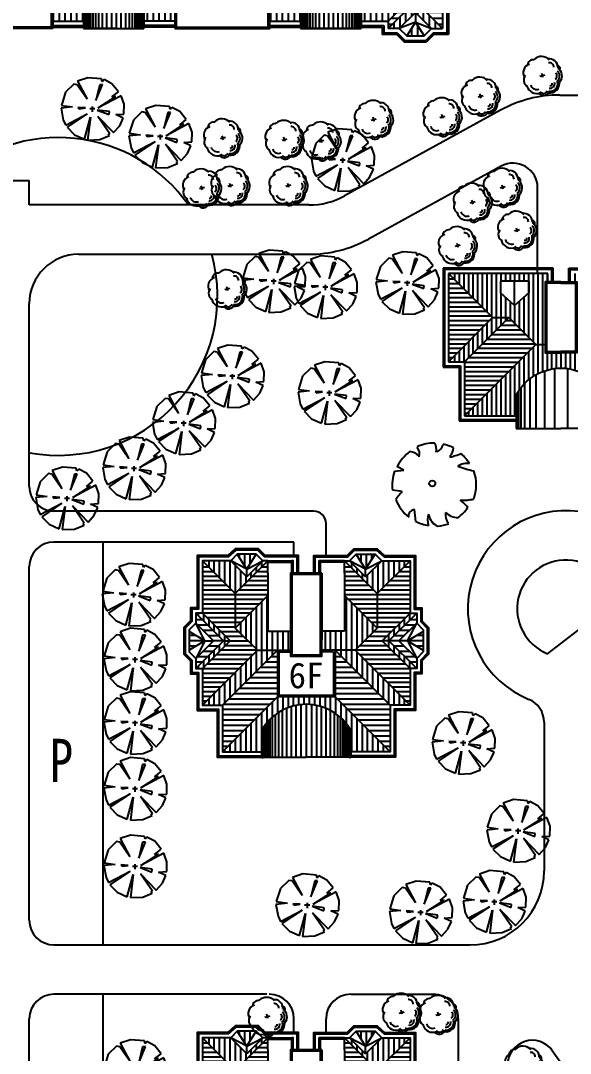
# Model space of a CAD drawing. Extents: x 225694 to 1397201, y -46174 to 794826.
# Drawn here: x 715181 to 759738, y 550020 to 633812 of the extents above; entities that cross this region are included whole.
import ezdxf
from ezdxf.enums import TextEntityAlignment as Align

# ---------------------------------------------------------------- set-up
doc = ezdxf.new("R2010")
doc.units = 0
doc.header["$LTSCALE"] = 0.5
doc.header["$MEASUREMENT"] = 0
for name, color, linetype in [('0-PD', 223, 'Continuous'), ('08-树', 73, 'Continuous'), ('KJ', 8, 'Continuous'), ('PUB_TEXT', 7, 'Continuous'), ('ZJ', 7, 'Continuous'), ('屋顶', 135, 'Continuous'), ('树', 124, 'Continuous'), ('路', 40, 'Continuous')]:
    doc.layers.add(name, color=color, linetype=linetype)
doc.styles.add('HZ', font='', dxfattribs={"width": 0.8})
doc.styles.add('等线体', font='')
doc.styles.get('HZ').set_extended_font_data('宋体')
doc.styles.get('等线体').set_extended_font_data('黑体')
pattern_1 = [(90, (-2435411.77, -3682238.7), (-476.25, 3e-14), [])]
pattern_2 = [(180, (2993589.46, -2752053), (0, 428.625), [])]
pattern_3 = [(90, (2993589.46, -2752053), (428.625, 3e-14), [])]

# ---------------------------------------------------------------- blocks, each defined once
blk = doc.blocks.new('含笑')
at = {"layer": '树'}
for p, q in [((-632, 458), (-789, 543)), ((-789, 543), (-789, 543)), ((-846, 434), (-632, 458))]:
    blk.add_line(p, q, dxfattribs=at)
blk.add_circle((27, 148), 69.3, dxfattribs=at)
for centre, radius, start, end in [((74, 115), 966, 89.3321, 114.3856), ((-501, 833), 236, 343.6555, 39.76), ((-228, 923), 350, 352.0775, 26.6128), ((-64, 1178), 366, 304.1868, 338.5411), ((74, 115), 963, 62.8767, 77.7021), ((234, 973), 279, 315.8454, 359.7651), ((74, 115), 956, 126.0751, 153.6245), ((-556, 485), 407, 48.5203, 80.5151), ((-354, 3609), 2962, 285.4397, 290.7099), ((74, 115), 950, 31.4098, 49.4752), ((837, 188), 424, 83.5323, 121.6544), ((1829, 3902), 3566, 250.0865, 256.3451), ((74, 115), 974, 160.8426, 187.275), ((74, 115), 968, 340.3307, 19.43), ((-1018, -1601), 1597, 77.3728, 85.4649), ((81, -798), 1065, 134.7782, 147.3315), ((74, 115), 951, 200.8103, 231.4392), ((738, 952), 1190, 266.7455, 282.0146), ((89, -1036), 989, 39.6536, 53.993), ((-366, -610), 158, 97.741, 188.8107), ((-2361, -834), 2010, 2.9465, 10.9238), ((74, 115), 933, 305.394, 326.2464), ((316, -694), 400, 160.6009, 199.3991), ((271, -539), 323, 186.1912, 248.4952), ((626, -573), 297, 170.6314, 220.6278), ((680, -105), 545, 230.4582, 263.1093), ((74, 115), 947, 243.1498, 261.8356), ((74, 115), 957, 274.7236, 290.3277)]:
    blk.add_arc(centre, radius, start, end, dxfattribs=at)
blk = doc.blocks.new('棕榈')
at = {"layer": '树', "color": 64, "linetype": 'Continuous'}
for p, q in [((-688, 831), (-995, 530)), ((-566, 808), (-688, 831)), ((-196, 270), (-566, 808)), ((-172, 1067), (-553, 940)), ((-553, 940), (-196, 270)), ((336, 1025), (-172, 1067)), ((127, 220), (373, 813)), ((270, 808), (127, 220)), ((373, 813), (270, 808)), ((360, 916), (336, 1025)), ((426, 996), (360, 916)), ((717, 842), (426, 996)), ((953, 551), (717, 842)), ((-995, 530), (-1146, 45)), ((1056, 402), (209, -50)), ((715, 357), (953, 551)), ((1170, 85), (1056, 402)), ((-1146, 45), (-738, -11)), ((0, -192), (0, 0)), ((209, -50), (863, 371)), ((863, 371), (715, 357)), ((1159, -278), (1170, 85)), ((-738, -11), (-1159, -58)), ((-1159, -58), (-1080, -495)), ((-990, -683), (-193, -267)), ((-193, -267), (-937, -763)), ((-537, -32), (-487, -82)), ((-265, -48), (-537, -32)), ((-487, -82), (-265, -48)), ((88, -84), (-103, -84)), ((177, -127), (611, -294)), ((625, -185), (177, -127)), ((633, -1004), (193, -363)), ((193, -363), (770, -961)), ((611, -294), (625, -185)), ((863, -297), (1159, -278)), ((1130, -424), (863, -297)), ((-1080, -495), (-990, -683)), ((-937, -763), (-662, -1041)), ((-294, -1205), (-73, -388)), ((-73, -388), (-180, -1239)), ((770, -961), (1003, -707)), ((1003, -707), (1130, -424)), ((-662, -1041), (-294, -1205)), ((275, -1218), (627, -1072)), ((627, -1072), (590, -1004)), ((590, -1004), (633, -1004)), ((-180, -1239), (275, -1218))]:
    blk.add_line(p, q, dxfattribs=at)
blk = doc.blocks.new('桂花')
at = {"layer": '08-树', "linetype": 'ByBlock'}
for p, q in [((0, 0), (-316, 0)), ((-149, -187), (-149, 195))]:
    blk.add_line(p, q, dxfattribs=at)
for centre, radius, start, end in [((-743, 93), 815, 118.84094, 207.99249), ((-612, 656), 626, 75.25333, 173.88926), ((-612, 656), 332, 75.25333, 173.88926), ((-367, 1210), 204, 31.9374, 177.28646), ((-367, 1210), 110, 31.9374, 177.28646), ((79, 732), 688, 22.6842, 120.58139), ((79, 732), 509, 22.6842, 120.58139), ((79, 732), 314, 22.6842, 120.58139), ((574, 395), 565, 335.05145, 87.04818), ((574, 395), 687, 335.05145, 87.04818), ((574, 395), 158, 335.05145, 87.04818), ((574, 395), 344, 335.05145, 87.04818), ((868, -183), 294, 286.7742, 55.27854), ((868, -183), 443, 286.7742, 55.27854), ((-1031, -465), 437, 155.37629, 247.63718), ((-552, -692), 652, 181.43938, 289.22617), ((287, -545), 475, 271.89809, 6.29095), ((287, -545), 769, 271.89809, 6.29095), ((-59, -897), 543, 216.09834, 316.34387)]:
    blk.add_arc(centre, radius, start, end, dxfattribs=at)
blk = doc.blocks.new('GUIHUA')
at = {"layer": '树', "linetype": 'ByBlock', "xscale": 1.0944, "yscale": 1.0944, "zscale": 1.0944}
blk.add_blockref('桂花', (169, -8), dxfattribs=at)
blk = doc.blocks.new('WD-1')
at = {"layer": 'KJ', "linetype": 'Continuous'}
h = blk.add_hatch(dxfattribs=at)
h.set_pattern_fill('LINE,_O', color=256, scale=150, angle=90)
h.set_pattern_definition(pattern_1)
h.paths.add_polyline_path([(8110, 10580), (8480, 10580), (8480, 10880), (6380, 10880), (3430, 7930), (5380, 5980), (8110, 5980)])
h.paths.add_polyline_path([(48880, 5980), (46150, 5980), (46150, 5410), (43310, 5410), (43310, 5980), (28550, 5980), (28550, 5410), (27130, 5410), (25710, 5410), (25710, 5980), (10950, 5980), (10950, 5410), (8110, 5410), (8110, 5980), (5380, 5980), (2680, 3280), (4880, 1080), (7083, 1080), (7083, 3103, -0.244186), (9533, 4410, -0.244186), (11983, 3103), (11983, 1080), (14480, 1080), (14480, 4510), (22180, 4510), (22180, 1080), (24680, 1080), (24680, 3103, -0.244186), (27130, 4410, -0.244186), (29580, 3103), (29580, 1080), (32080, 1080), (32080, 4510), (39780, 4510), (39780, 1080), (42277, 1080), (42277, 3103, -0.244186), (44727, 4410, -0.244186), (47177, 3103), (47177, 1080), (49380, 1080), (51580, 3280)])
h.paths.add_polyline_path([(6380, 11780), (5934, 11780), (4630, 10476), (3326, 11780), (480, 11780), (3430, 8830)])
h.paths.add_polyline_path([(2680, 6280), (1780, 6280), (-420, 4080), (480, 4080)])
h.paths.add_polyline_path([(480, 8480), (-420, 8480), (1780, 6280), (2680, 6280)])
h.paths.add_polyline_path([(2680, 2680), (480, 480), (1376, 480), (2680, 1784), (3984, 480), (4880, 480)])
h.paths.add_polyline_path([(11026, 11480), (10580, 11480), (12330, 9730), (14080, 11480), (13634, 11480), (12330, 10176)])
h.paths.add_polyline_path([(31680, 11480), (31234, 11480), (29930, 10176), (28626, 11480), (28180, 11480), (29930, 9730)])
h.paths.add_polyline_path([(26080, 11480), (25634, 11480), (24330, 10176), (23026, 11480), (22580, 11480), (24330, 9730)])
h.paths.add_polyline_path([(25710, 10510), (24330, 9130), (22580, 10880), (22580, 10580), (22580, 8480), (20570, 8480, -0.096034), (19360, 6850), (19360, 6852, -0.177261), (18310, 6494, -0.189784), (17263, 6866, -0.094946), (16070, 8480), (14080, 8480), (14080, 10880), (12330, 9130), (10950, 10510), (10950, 5980), (25710, 5980)])
h.paths.add_polyline_path([(33670, 8480), (31680, 8480), (31680, 10580), (31680, 10880), (29930, 9130), (28550, 10510), (28550, 5980), (43310, 5980), (43310, 10510), (41930, 9130), (40180, 10880), (40180, 8480), (38190, 8480, -0.094946), (36997, 6866, -0.180763), (35930, 6494, -0.180763), (34863, 6866, -0.094946)])
h.paths.add_polyline_path([(50830, 7930), (47880, 10880), (45780, 10880), (45780, 10580), (46150, 10580), (46150, 5980), (48880, 5980)])
h.paths.add_polyline_path([(53780, 11780), (50934, 11780), (49630, 10476), (48326, 11780), (47880, 11780), (50830, 8830)])
h.paths.add_polyline_path([(51580, 2680), (49380, 480), (50276, 480), (51580, 1784), (52884, 480), (53780, 480)])
h.paths.add_polyline_path([(52480, 6280), (51580, 6280), (53780, 4080), (54680, 4080)])
h.paths.add_polyline_path([(54680, 8480), (53780, 8480), (51580, 6280), (52480, 6280)])
h = blk.add_hatch(dxfattribs=at)
h.set_pattern_fill('LINE,_O', color=256, scale=150)
h.set_pattern_definition([(0, (-2435411.77, -3682238.7), (0, 476.25), [])])
h.paths.add_polyline_path([(3430, 8830), (480, 11780), (480, 8480), (2680, 6280), (480, 4080), (480, 480), (2680, 2680), (2680, 3280), (5380, 5980), (3430, 7930)])
h.paths.add_polyline_path([(1184, 6280), (-420, 4676), (-420, 4080), (1780, 6280), (-420, 8480), (-420, 7884)])
h.paths.add_polyline_path([(6380, 10880), (6380, 11780), (3430, 8830), (3430, 7930)])
h.paths.add_polyline_path([(2680, 3280), (2680, 2680), (4880, 480), (4880, 1080)], flags=16)
h.paths.add_polyline_path([(14080, 10880), (14080, 11480), (12330, 9730), (12330, 9130)])
h.paths.add_polyline_path([(10580, 11480), (10580, 10880), (10880, 10580), (10950, 10580), (10950, 10510), (12330, 9130), (12330, 9730)])
h.paths.add_polyline_path([(24330, 9730), (22580, 11480), (22580, 10880), (24330, 9130)])
h.paths.add_polyline_path([(25710, 10510), (25710, 10580), (26080, 10580), (26080, 11480), (24330, 9730), (24330, 9130)])
h.paths.add_polyline_path([(29930, 9130), (29930, 9730), (28180, 11480), (28180, 10580), (28550, 10580), (28550, 10510)])
h.paths.add_polyline_path([(31680, 10880), (31680, 11480), (29930, 9730), (29930, 9130)])
h.paths.add_polyline_path([(40180, 11480), (40180, 10880), (41930, 9130), (41930, 9730)])
h.paths.add_polyline_path([(43310, 10510), (43310, 10580), (43380, 10580), (43680, 10880), (43680, 11480), (41930, 9730), (41930, 9130)])
h.paths.add_polyline_path([(50830, 7930), (50830, 8830), (47880, 11780), (47880, 10880)])
h.paths.add_polyline_path([(51580, 6280), (53780, 8480), (53780, 11780), (50830, 8830), (50830, 7930), (48880, 5980), (51580, 3280), (51580, 2680), (53780, 480), (53780, 4080)])
h.paths.add_polyline_path([(51580, 2680), (51580, 3280), (49380, 1080), (49380, 480)], flags=16)
h.paths.add_polyline_path([(53076, 6280), (54680, 7884), (54680, 8480), (52480, 6280), (54680, 4080), (54680, 4676)])
h = blk.add_hatch(dxfattribs=at)
h.set_pattern_fill('LINE,_O', color=256, scale=150, angle=90)
h.set_pattern_definition(pattern_1)
h.paths.add_polyline_path([(48926, 12380), (49630, 11359), (50334, 12380)])
h.paths.add_polyline_path([(41930, 11059), (42634, 12080), (41226, 12080)])
h.paths.add_polyline_path([(52284, -120), (51580, 1006), (50876, -120)])
for p, q in [((26190, 4249), (26190, 480)), ((26550, 4347), (26550, 480)), ((26940, 4402), (26940, 480)), ((27330, 4402), (27330, 480)), ((27710, 4347), (27710, 480)), ((28070, 4249), (28070, 480)), ((43787, 4249), (43787, 480)), ((44147, 4347), (44147, 480)), ((44537, 4402), (44537, 480)), ((44927, 4402), (44927, 480)), ((45307, 4347), (45307, 480)), ((45667, 4249), (45667, 480)), ((24880, 3363), (24880, 480)), ((24980, 3473), (24980, 480)), ((25100, 3593), (25100, 480)), ((25250, 3725), (25250, 480)), ((25430, 3874), (25430, 480)), ((25640, 3997), (25640, 480)), ((25890, 4128), (25890, 480)), ((28370, 4128), (28370, 480)), ((28620, 3997), (28620, 480)), ((28830, 3874), (28830, 480)), ((29010, 3725), (29010, 480)), ((29160, 3593), (29160, 480)), ((29280, 3473), (29280, 480)), ((29380, 3363), (29380, 480)), ((42477, 3363), (42477, 480)), ((42577, 3473), (42577, 480)), ((42697, 3593), (42697, 480)), ((42847, 3725), (42847, 480)), ((43027, 3874), (43027, 480)), ((43237, 3997), (43237, 480)), ((43487, 4128), (43487, 480)), ((45967, 4128), (45967, 480)), ((46217, 3997), (46217, 480)), ((46427, 3874), (46427, 480)), ((46607, 3725), (46607, 480)), ((46757, 3593), (46757, 480)), ((46877, 3473), (46877, 480)), ((46977, 3363), (46977, 480)), ((24760, 3214), (24760, 480)), ((29500, 3214), (29500, 480)), ((42357, 3214), (42357, 480)), ((47097, 3214), (47097, 480))]:
    blk.add_line(p, q, dxfattribs=at)
at = {"layer": '屋顶'}
for p, q in [((53780, 4080), (53780, 480)), ((54140, 3720), (54140, 120)), ((54260, 3600), (54260, 0)), ((24680, 3103), (24680, 480)), ((24680, 3103), (24680, 480)), ((24760, 3103), (24760, 480)), ((29580, 3103), (29580, 480)), ((29580, 3103), (29580, 480)), ((29580, 3103), (29580, 480)), ((42277, 3103), (42277, 480)), ((42277, 3103), (42277, 480)), ((42357, 3103), (42357, 480)), ((47177, 3103), (47177, 480)), ((47177, 3103), (47177, 480)), ((49380, 1080), (51580, 3280)), ((49380, 480), (51580, 2680)), ((53780, 480), (51580, 2680)), ((50276, 480), (51580, 1784)), ((51580, 1784), (51580, 1006)), ((52884, 480), (51580, 1784)), ((22180, 1080), (24680, 1080)), ((32080, 1080), (29580, 1080)), ((39777, 1080), (42277, 1080)), ((47177, 1080), (49380, 1080)), ((49380, 1080), (49380, 480)), ((51580, 1006), (50276, 480)), ((51580, 1006), (50876, -120)), ((51580, 1006), (52884, 480)), ((51580, 1006), (52284, -120)), ((22180, 720), (24680, 720)), ((22180, 600), (24680, 600)), ((24680, 480), (29580, 480)), ((24680, 480), (29580, 480)), ((27210, 480), (24760, 480)), ((27210, 480), (29580, 480)), ((32080, 720), (29580, 720)), ((32080, 600), (29580, 600)), ((39777, 720), (42277, 720)), ((39777, 600), (42277, 600)), ((42277, 480), (47177, 480)), ((42277, 480), (47177, 480)), ((47177, 480), (42357, 480)), ((47177, 720), (49020, 720)), ((47177, 600), (48900, 600)), ((48900, 600), (48900, 0)), ((50078, 0), (48900, 0)), ((49020, 720), (49020, 120)), ((50127, 120), (49020, 120)), ((50276, 480), (49380, 480)), ((50078, 0), (50678, -600)), ((50127, 120), (50727, -480)), ((50276, 480), (50876, -120)), ((52284, -120), (52884, 480)), ((53033, 120), (52433, -480)), ((53082, 0), (52482, -600)), ((52884, 480), (53780, 480)), ((54140, 120), (53033, 120)), ((54260, 0), (53082, 0)), ((50678, -600), (52482, -600)), ((50727, -480), (52433, -480)), ((50876, -120), (52284, -120))]:
    blk.add_line(p, q, dxfattribs=at)
for points in [[(22180, 480), (14480, 480), (14480, 4510), (22180, 4510)], [(22060, 600), (14600, 600), (14600, 4390), (22060, 4390)], [(32080, 480), (39780, 480), (39780, 4510), (32080, 4510)], [(32200, 600), (39660, 600), (39660, 4390), (32200, 4390)]]:
    blk.add_lwpolyline(points, close=True, dxfattribs=at)
blk = doc.blocks.new('15w')
at = {"layer": 'KJ', "linetype": 'Continuous'}
h = blk.add_hatch(dxfattribs=at)
h.set_pattern_fill('LINE,_O', color=256, scale=150, angle=90)
h.set_pattern_definition([(90, (2976348.3, -2755805.6), (428.625, 3e-14), [])])
h.paths.add_polyline_path([(732744, 551829), (733512, 550609), (734281, 551829)])
h.paths.add_polyline_path([(743911, 551829), (742374, 551829), (743142, 550609)])
h = blk.add_hatch(dxfattribs=at)
h.set_pattern_fill('LINE,_O', color=256, scale=150, angle=90)
h.set_pattern_definition([(90, (2993589.46, -2750241), (428.625, 3e-14), [])])
h.paths.add_polyline_path([(741432, 551289), (741834, 551289), (743142, 549981), (744451, 551289), (746742, 551289), (744087, 548634)])
h.paths.add_polyline_path([(729912, 551289), (732204, 551289), (733512, 549981), (734821, 551289), (735222, 551289), (732567, 548634)])
at = {"layer": 'KJ'}
h = blk.add_hatch(dxfattribs=at)
h.set_pattern_fill('LINE', color=256, scale=3000, style=0)
h.paths.add_polyline_path([(744087, 545832), (742287, 544032), (746742, 539577), (746742, 542547), (744492, 544797), (746742, 547047), (746742, 551289), (744087, 548634)])
h.paths.add_polyline_path([(732162, 544797), (729912, 542547), (729912, 539577), (734367, 544032), (732567, 545832), (732567, 548634), (729912, 551289), (729912, 547047)])
h.paths.add_polyline_path([(735222, 548487), (735222, 550299), (735222, 551289), (732567, 548634), (732567, 545832)])
h.paths.add_polyline_path([(744087, 545832), (744087, 548634), (741432, 551289), (741432, 550299), (741432, 548487)])
at = {"layer": 'KJ', "linetype": 'Continuous'}
h = blk.add_hatch(dxfattribs=at)
h.set_pattern_fill('LINE,_O', color=256, scale=150, angle=90)
h.set_pattern_definition(pattern_3)
h.paths.add_polyline_path([(739605, 545580), (741432, 545580), (741432, 548487), (744087, 545832), (742287, 544032), (739605, 544032)])
h.paths.add_polyline_path([(732567, 545832), (735222, 548487), (735222, 545580), (737049, 545580), (737049, 544896), (737049, 544032), (734367, 544032)])
h = blk.add_hatch(dxfattribs=at)
h.set_pattern_fill('LINE,_O', color=256, scale=150, angle=90)
h.set_pattern_definition(pattern_3)
h.paths.add_polyline_path([(746742, 547047), (747282, 547047), (745032, 544797), (744492, 544797)])
h.paths.add_polyline_path([(744492, 544797), (745032, 544797), (747282, 542547), (746742, 542547)])
h.paths.add_polyline_path([(731622, 544797), (732162, 544797), (729912, 542547), (729372, 542547)])
h.paths.add_polyline_path([(729372, 547047), (729912, 547047), (732162, 544797), (731622, 544797)])
h = blk.add_hatch(dxfattribs=at)
h.set_pattern_fill('LINE,_O', color=256, scale=150)
h.set_pattern_definition(pattern_2)
h.paths.add_polyline_path([(747282, 547047), (747282, 546240), (745839, 544797), (747282, 543354), (747282, 542547), (745032, 544797)])
h.paths.add_polyline_path([(730816, 544797), (729372, 546240), (729372, 547047), (731622, 544797), (729372, 542547), (729372, 543354)])
h = blk.add_hatch(dxfattribs=at)
h.set_pattern_fill('LINE,_O', color=256, scale=150)
h.set_pattern_definition([(180, (2976348.3, -2757617.6), (0, 428.625), [])])
h.paths.add_polyline_path([(728832, 545565), (728832, 544029), (730123, 544797)])
h.paths.add_polyline_path([(747822, 544029), (747822, 545565), (746532, 544797)])
h = blk.add_hatch(dxfattribs=at)
h.set_pattern_fill('LINE,_O', color=256, scale=150, angle=90)
h.set_pattern_definition(pattern_3)
h.paths.add_polyline_path([(740667, 544032), (742287, 544032), (746742, 539577), (745122, 539577)])
h.paths.add_polyline_path([(734367, 544032), (735987, 544032), (731532, 539577), (729912, 539577)])
h = blk.add_hatch(dxfattribs=at)
h.set_pattern_fill('LINE,_O', color=256, scale=150)
h.set_pattern_definition(pattern_2)
h.paths.add_polyline_path([(735987, 544032), (735987, 540252), (731532, 535797), (731532, 539577)])
h.paths.add_polyline_path([(740667, 544032), (745122, 539577), (745122, 535797), (740667, 540252)])
h = blk.add_hatch(dxfattribs=at)
h.set_pattern_fill('LINE,_O', color=256, scale=150, angle=90)
h.set_pattern_definition(pattern_3)
edge = h.paths.add_edge_path()
edge.add_line((735987, 540252), (740667, 540252))
edge.add_line((740667, 540252), (745122, 535797))
edge.add_line((745122, 535797), (741945, 535797))
edge.add_line((741945, 535797), (741945, 537517))
edge.add_ellipse((738327, 535513), major_axis=(-2925, 2925), ratio=1, start_angle=253.98914, end_angle=376.01086)
edge.add_line((734709, 537517), (734709, 535797))
edge.add_line((734709, 535797), (731532, 535797))
edge.add_line((731532, 535797), (735987, 540252))
for p, q in [((737904, 539627), (737904, 535365)), ((738327, 539649), (738327, 535365)), ((738750, 539627), (738750, 535365)), ((735798, 538786), (735798, 535365)), ((736068, 538978), (736068, 535365)), ((736392, 539169), (736392, 535365)), ((736743, 539334), (736743, 535365)), ((737112, 539467), (737112, 535365)), ((737499, 539565), (737499, 535365)), ((739155, 539565), (739155, 535365)), ((739542, 539467), (739542, 535365)), ((739911, 539334), (739911, 535365)), ((740262, 539169), (740262, 535365)), ((740586, 538978), (740586, 535365)), ((740856, 538786), (740856, 535365)), ((735087, 538084), (735087, 535365)), ((735222, 538245), (735222, 535365)), ((735384, 538419), (735384, 535365)), ((735573, 538599), (735573, 535365)), ((741081, 538599), (741081, 535365)), ((741270, 538419), (741270, 535365)), ((741432, 538245), (741432, 535365)), ((741567, 538084), (741567, 535365)), ((734781, 537642), (734781, 535365)), ((734889, 537813), (734889, 535365)), ((734979, 537942), (734979, 535365)), ((741675, 537942), (741675, 535365)), ((741765, 537813), (741765, 535365)), ((741873, 537642), (741873, 535365))]:
    blk.add_line(p, q, dxfattribs=at)
at = {"layer": '屋顶'}
for p, q in [((733512, 550609), (732744, 551829)), ((733512, 550609), (734281, 551829)), ((743142, 550609), (742374, 551829)), ((743142, 550609), (743911, 551829)), ((729912, 551289), (732567, 548634)), ((732204, 551289), (733512, 549981)), ((733512, 550609), (732204, 551289)), ((735222, 551289), (732567, 548634)), ((734821, 551289), (733512, 549981)), ((733512, 550609), (734821, 551289)), ((733512, 549981), (733512, 550609)), ((735222, 551289), (737265, 551289)), ((735222, 551235), (737211, 551235)), ((735222, 551181), (737157, 551181)), ((737157, 550299), (737157, 551181)), ((737211, 550299), (737211, 551235)), ((737265, 550299), (737265, 551289)), ((739389, 550299), (739389, 551289)), ((741432, 551289), (739389, 551289)), ((739443, 550299), (739443, 551235)), ((741432, 551235), (739443, 551235)), ((739497, 550299), (739497, 551181)), ((741432, 551181), (739497, 551181)), ((741432, 551289), (744087, 548634)), ((743142, 550609), (741834, 551289)), ((741834, 551289), (743142, 549981)), ((743142, 550609), (744451, 551289)), ((744451, 551289), (743142, 549981)), ((743142, 549981), (743142, 550609)), ((746742, 551289), (744087, 548634)), ((735222, 550299), (735222, 545580)), ((737049, 550299), (737049, 544896)), ((739605, 550299), (739605, 544896)), ((741432, 550299), (741432, 545580)), ((732567, 548634), (732567, 545832)), ((735222, 548487), (732567, 545832)), ((741432, 548487), (744087, 545832)), ((744087, 548634), (744087, 545832)), ((729372, 547047), (731622, 544797)), ((729912, 547047), (732162, 544797)), ((744087, 546822), (744087, 545832)), ((746742, 547047), (744492, 544797)), ((747282, 547047), (745032, 544797)), ((730123, 544797), (728832, 545565)), ((730123, 544797), (729372, 546240)), ((729372, 546240), (730816, 544797)), ((732567, 545832), (734367, 544032)), ((735222, 545580), (737049, 545580)), ((741432, 545580), (739605, 545580)), ((744087, 545832), (742287, 544032)), ((747282, 546240), (745839, 544797)), ((746532, 544797), (747282, 546240)), ((746532, 544797), (747822, 545565)), ((730123, 544797), (728832, 544029)), ((729372, 542547), (731622, 544797)), ((730123, 544797), (729372, 543354)), ((729372, 543354), (730816, 544797)), ((729912, 542547), (732162, 544797)), ((730123, 544797), (730816, 544797)), ((731622, 544797), (732162, 544797)), ((745032, 544797), (744492, 544797)), ((746742, 542547), (744492, 544797)), ((747282, 542547), (745032, 544797)), ((746532, 544797), (745839, 544797)), ((747282, 543354), (745839, 544797)), ((746532, 544797), (747822, 544029)), ((746532, 544797), (747282, 543354)), ((729912, 539577), (734367, 544032)), ((731532, 539577), (735987, 544032)), ((734367, 544032), (737049, 544032)), ((735987, 544032), (735987, 540252)), ((736103, 543916), (736103, 540368)), ((736103, 543916), (737049, 543916)), ((742287, 544032), (739605, 544032)), ((740551, 543916), (739605, 543916)), ((740551, 543916), (740551, 540368)), ((740667, 544032), (740667, 540252)), ((745122, 539577), (740667, 544032)), ((746742, 539577), (742287, 544032)), ((731532, 535797), (735987, 540252)), ((740667, 540252), (735987, 540252)), ((740551, 540368), (736103, 540368)), ((745122, 535797), (740667, 540252)), ((734709, 537517), (734709, 535365)), ((741945, 537517), (741945, 535365)), ((734709, 535365), (738327, 535365)), ((741945, 535365), (738327, 535365))]:
    blk.add_line(p, q, dxfattribs=at)
for points in [[(737697, 550299), (737697, 551721), (734999, 551721), (734459, 552261), (732580, 552261), (731972, 551721), (729480, 551721), (729480, 547479), (728940, 547479), (728940, 546419), (728400, 545879), (728400, 543715), (728940, 543175), (728940, 542115), (729480, 542115), (729480, 539145), (731100, 539145), (731100, 535365), (734709, 535365)], [(738957, 550299), (738957, 551721), (741655, 551721), (742195, 552261), (744075, 552261), (744683, 551721), (747174, 551721), (747174, 547479), (747714, 547479), (747714, 546419), (748254, 545879), (748254, 543715), (747714, 543175), (747714, 542115), (747174, 542115), (747174, 539145), (745554, 539145), (745554, 535365), (741945, 535365)], [(737589, 550299), (737589, 551613), (734955, 551613), (734415, 552153), (732621, 552153), (732013, 551613), (729588, 551613), (729588, 547371), (729048, 547371), (729048, 546374), (728508, 545834), (728508, 543760), (729048, 543220), (729048, 542223), (729588, 542223), (729588, 539253), (731208, 539253), (731208, 535473), (734709, 535473)], [(735222, 550299), (735222, 551289), (734821, 551289), (734281, 551829), (732744, 551829), (732204, 551289), (729912, 551289), (729912, 547047), (729372, 547047), (729372, 546240), (728832, 545700), (728832, 543894), (729372, 543354), (729372, 542547), (729912, 542547), (729912, 539577), (731532, 539577), (731532, 535797), (734709, 535797)], [(739065, 550299), (739065, 551613), (741700, 551613), (742240, 552153), (744034, 552153), (744642, 551613), (747066, 551613), (747066, 547371), (747606, 547371), (747606, 546374), (748146, 545834), (748146, 543760), (747606, 543220), (747606, 542223), (747066, 542223), (747066, 539253), (745446, 539253), (745446, 535473), (741945, 535473)], [(741432, 550299), (741432, 551289), (741834, 551289), (742374, 551829), (743911, 551829), (744451, 551289), (746742, 551289), (746742, 547047), (747282, 547047), (747282, 546240), (747822, 545700), (747822, 543894), (747282, 543354), (747282, 542547), (746742, 542547), (746742, 539577), (745122, 539577), (745122, 535797), (741945, 535797)], [(737265, 550299), (737265, 551289), (737157, 551289)], [(739389, 550299), (739389, 551289), (739497, 551289)]]:
    blk.add_lwpolyline(points, dxfattribs=at)
for points in [[(739605, 550299), (737049, 550299), (737049, 543564), (739605, 543564)], [(739497, 550191), (737157, 550191), (737157, 543672), (739497, 543672)]]:
    blk.add_lwpolyline(points, close=True, dxfattribs=at)
for centre, radius, start, end in [((738327, 535513), 4136, 28.98914, 151.01086), ((734763, 535365), 54, 180, 0), ((741891, 535365), 54, 180, 0)]:
    blk.add_arc(centre, radius, start, end, dxfattribs=at)
at = {"layer": 'ZJ', "color": 0, "linetype": 'Continuous', "style": '等线体'}
blk.add_text('6F', height=2080, dxfattribs=at).set_placement((738316, 541976), align=Align.MIDDLE)
blk = doc.blocks.new('dw')
at = {"layer": 'KJ'}
h = blk.add_hatch(dxfattribs=at)
h.set_pattern_fill('LINE', color=256, scale=3000, angle=90, style=0)
h.paths.add_polyline_path([(1151081, 203559), (1151297, 203559), (1151297, 204249), (1143239, 204249), (1146819, 200669), (1148124, 200669), (1150314, 198479), (1151081, 198479)])
h.paths.add_polyline_path([(1148598, 201644), (1147448, 202669), (1147448, 203616), (1149748, 203616), (1149748, 202669)], flags=16)
h.paths.add_polyline_path([(1161239, 204249), (1153421, 204249), (1153421, 203559), (1153637, 203559), (1153637, 198479), (1154404, 198479), (1156454, 200529), (1157759, 200529), (1159170, 201940), (1163270, 201940)])
h.paths.add_polyline_path([(1157270, 202669), (1156120, 201644), (1154970, 202669), (1154970, 203616), (1157270, 203616)], flags=16)
h.paths.add_polyline_path([(1169081, 210759), (1169297, 210759), (1169297, 211449), (1161239, 211449), (1167009, 205679), (1169081, 205679)])
h.paths.add_polyline_path([(1166598, 208844), (1165448, 209869), (1165448, 210816), (1167748, 210816), (1167748, 209869)], flags=16)
h.paths.add_polyline_path([(1177170, 209140), (1181270, 209140), (1179239, 211449), (1171421, 211449), (1171421, 210759), (1171637, 210759), (1171637, 205848), (1171637, 205679), (1172404, 205679), (1174454, 207729), (1175759, 207729)])
h.paths.add_polyline_path([(1172970, 209869), (1172970, 210816), (1175270, 210816), (1175270, 209869), (1174120, 208844)], flags=16)
h.paths.add_polyline_path([(1187081, 217959), (1187297, 217959), (1187297, 218649), (1179239, 218649), (1185009, 212879), (1187081, 212879)])
h.paths.add_polyline_path([(1184598, 216044), (1183448, 217069), (1183448, 218016), (1185748, 218016), (1185748, 217069)], flags=16)
h.paths.add_polyline_path([(1197479, 218649), (1189421, 218649), (1189421, 217959), (1189637, 217959), (1189637, 212879), (1190404, 212879), (1192594, 215069), (1193899, 215069)])
h.paths.add_polyline_path([(1193270, 217069), (1192120, 216044), (1190970, 217069), (1190970, 218016), (1193270, 218016)], flags=16)
h.paths.add_polyline_path([(1193899, 215069), (1192594, 215069), (1196174, 211489), (1197479, 211489)])
h.paths.add_polyline_path([(1190404, 212879), (1189637, 212879), (1189637, 212196), (1188359, 212196), (1187081, 212196), (1187081, 212879), (1185009, 212879), (1181270, 209140), (1177170, 209140), (1179479, 206831), (1179479, 207109), (1184741, 207109), (1184741, 208829, -0.272682), (1188359, 210961, -0.272682), (1191977, 208829), (1191977, 207109), (1196174, 207109)])
h.paths.add_polyline_path([(1175759, 207729), (1174454, 207729), (1178174, 204009), (1179479, 204009)])
h.paths.add_polyline_path([(1172404, 205679), (1171637, 205679), (1171637, 204996), (1170359, 204996), (1169081, 204996), (1169081, 205679), (1167009, 205679), (1163270, 201940), (1159170, 201940), (1161479, 199631), (1161479, 199909), (1166741, 199909), (1166741, 201629, -0.272682), (1170359, 203761, -0.272682), (1173977, 201629), (1173977, 199909), (1178174, 199909)])
h.paths.add_polyline_path([(1157759, 200529), (1156454, 200529), (1160174, 196809), (1160174, 197089), (1161199, 197089)])
h.paths.add_polyline_path([(1154404, 198479), (1153637, 198479), (1153637, 197796), (1152359, 197796), (1151081, 197796), (1151081, 198479), (1150314, 198479), (1144544, 192709), (1148741, 192709), (1148741, 194429, -0.272682), (1152359, 196561, -0.272682), (1155977, 194429), (1155977, 192709), (1160174, 192709)])
h.paths.add_polyline_path([(1150453, 199227), (1154478, 199227), (1154478, 202277), (1150453, 202277)], flags=9)
h.paths.add_polyline_path([(1168251, 206427), (1172276, 206427), (1172276, 209477), (1168251, 209477)], flags=9)
h.paths.add_polyline_path([(1186251, 213627), (1190276, 213627), (1190276, 216677), (1186251, 216677)], flags=9)
h = blk.add_hatch(dxfattribs=at)
h.set_pattern_fill('LINE', color=256, scale=3000, style=0)
h.set_pattern_definition([(180, (2299962.9, 7200), (0, 375), [])])
h.paths.add_polyline_path([(1190404, 212879), (1192594, 215069), (1196174, 211489), (1196174, 207109)])
h.paths.add_polyline_path([(1193899, 215069), (1197359, 218529), (1197359, 211609)])
h.paths.add_polyline_path([(1197359, 218529), (1197479, 218529), (1197479, 211489), (1197359, 211609)])
at = {"layer": 'KJ', "linetype": 'Continuous'}
for p, q in [((1187830, 210927), (1187830, 206077)), ((1188889, 210927), (1188889, 206077)), ((1189681, 210744), (1189681, 206077)), ((1190401, 210422), (1190401, 206077)), ((1190888, 210098), (1190888, 206077)), ((1191302, 209731), (1191302, 206077)), ((1191599, 209396), (1191599, 206077)), ((1191797, 209124), (1191797, 206077)), ((1191905, 208954), (1191905, 206077))]:
    blk.add_line(p, q, dxfattribs=at)
at = {"layer": '屋顶'}
for p, q in [((1187729, 219081), (1178807, 219081)), ((1187621, 218973), (1178915, 218973)), ((1187621, 217959), (1187621, 218973)), ((1187729, 217959), (1187729, 219081)), ((1188989, 217959), (1188989, 219081)), ((1188989, 219081), (1197911, 219081)), ((1189097, 217959), (1189097, 218973)), ((1189097, 218973), (1197803, 218973)), ((1197803, 218973), (1197803, 211165)), ((1197911, 219081), (1197911, 211057)), ((1189421, 217959), (1189421, 218649)), ((1189421, 217959), (1189421, 218649)), ((1189421, 218649), (1197479, 218649)), ((1189637, 217959), (1189637, 213048)), ((1197479, 218649), (1193899, 215069)), ((1197479, 218649), (1197479, 211489)), ((1192594, 215069), (1190404, 212879)), ((1193899, 215069), (1192594, 215069)), ((1196174, 211489), (1192594, 215069)), ((1197479, 211489), (1193899, 215069)), ((1190404, 212879), (1189637, 212879)), ((1196174, 207109), (1190404, 212879)), ((1196174, 211489), (1196174, 207109)), ((1197479, 211489), (1196174, 211489)), ((1196498, 211165), (1196498, 206785)), ((1197803, 211165), (1196498, 211165)), ((1196606, 211057), (1196606, 206677)), ((1197911, 211057), (1196606, 211057)), ((1191977, 208829), (1191977, 206077)), ((1196174, 207109), (1191977, 207109)), ((1196498, 206785), (1191977, 206785)), ((1196606, 206677), (1191977, 206677)), ((1184741, 206077), (1188359, 206077)), ((1191977, 206077), (1188359, 206077))]:
    blk.add_line(p, q, dxfattribs=at)
at = {"layer": '屋顶', "linetype": 'Continuous'}
for p, q in [((1190970, 218016), (1193270, 218016)), ((1190970, 218016), (1190970, 217069)), ((1192120, 216044), (1192120, 218016)), ((1193270, 218016), (1193270, 217069)), ((1190970, 217069), (1192120, 216044)), ((1192120, 216044), (1193270, 217069))]:
    blk.add_line(p, q, dxfattribs=at)
at = {"layer": '屋顶'}
for points in [[(1188359, 217959), (1187081, 217959), (1187081, 212196), (1188359, 212196)], [(1188359, 217959), (1189637, 217959), (1189637, 212196), (1188359, 212196)], [(1188359, 217851), (1187189, 217851), (1187189, 212304), (1188359, 212304)], [(1188359, 217851), (1189529, 217851), (1189529, 212304), (1188359, 212304)]]:
    blk.add_lwpolyline(points, dxfattribs=at)
for start, end in [(90, 151.01086), (28.98914, 90)]:
    blk.add_arc((1188359, 206825), 4136, start, end, dxfattribs=at)

msp = doc.modelspace()

# ---------------------------------------------------------------- linework, layer by layer
at = {"layer": '路', "color": 7, "linetype": 'Continuous'}
for p, q in [((758889.4, 627778.3), (804864.4, 627778.3)), ((754071.3, 626541.1), (741442.9, 619597.5)), ((754124.1, 622005.4), (743370.1, 616092.4)), ((681252.7, 620841.4), (715880.7, 620855.2)), ((715880.7, 618855.2), (715880.7, 620855.2)), ((719880.7, 614855.2), (738552, 614855.2)), ((715880.7, 596009.1), (715880.7, 610855.2)), ((738934.3, 594009.1), (717880.7, 594009.1)), ((739934.3, 590412.9), (739934.3, 593009.1)), ((737334.3, 591509.1), (717880.7, 591509.1)), ((721880.7, 558817.1), (721880.7, 591509.1)), ((737334.3, 590412.9), (737334.3, 591509.1)), ((715880.7, 560817.1), (715880.7, 589509.1)), ((757610.3, 576892.9), (757610.3, 564817.1)), ((717880.7, 558817.1), (751610.3, 558817.1)), ((721880.7, 523327.1), (721880.7, 554817.1)), ((741934.3, 554817.1), (748652.3, 554817.1)), ((715880.7, 525327.1), (715880.7, 552817.1)), ((737334.3, 551720.9), (737334.3, 552817.1)), ((739934.3, 551720.9), (739934.3, 552817.1)), ((750652.3, 552817.1), (750652.3, 519294.6)), ((758278.9, 550240.1), (759296.8, 548817.1))]:
    msp.add_line(p, q, dxfattribs=at)
at = {"layer": '路', "color": 7}
for p, q in [((757087.8, 613300.4), (757087.8, 620252.8)), ((738552, 618855.2), (715880.7, 618855.2)), ((757880.9, 582446.7), (763287, 586599.7)), ((735140.4, 554817.1), (717880.7, 554817.1))]:
    msp.add_line(p, q, dxfattribs=at)
at = {"layer": '路', "color": 7, "linetype": 'Continuous'}
for centre, radius, start, end in [((758889.4, 617778.3), 10000, 90, 118.803612), ((738552, 624855.2), 6000, 270, 298.803612), ((738552, 624855.2), 10000, 270, 298.803612), ((719880.7, 610855.2), 4000, 90, 180), ((717880.7, 596009.1), 2000, 180, 270), ((738934.3, 593009.1), 1000, 360, 90), ((717880.7, 589509.1), 2000, 90, 180), ((751610.3, 564817.1), 6000, 270, 0), ((717880.7, 560817.1), 2000, 180, 270), ((735334.3, 552817.1), 2000, 0, 90), ((741934.3, 552817.1), 2000, 90, 180), ((748652.3, 552817.1), 2000, 0, 90), ((756652.3, 549076.5), 2000, 35.576561, 180)]:
    msp.add_arc(centre, radius, start, end, dxfattribs=at)
at = {"layer": '路', "color": 7}
for centre, radius, start, end in [((718240.2, 611431.6), 12894.1, 35.150913, 133.042995), ((755087.8, 620252.8), 2000, 0, 118.803612), ((718240.2, 611431.6), 12894.1, 259.456144, 15.397417), ((759373.9, 586098.4), 7945.1, 7.299217, 247.763379), ((759373.9, 586098.4), 3945.1, 7.299217, 247.763379), ((755610.3, 576892.9), 2000, 0, 67.763379), ((717880.7, 552817.1), 2000, 90, 180)]:
    msp.add_arc(centre, radius, start, end, dxfattribs=at)

# ---------------------------------------------------------------- block references
at = {"layer": '0-PD', "color": 7, "linetype": 'Continuous'}
msp.add_blockref('WD-1', (695596, 632688.9), dxfattribs=at)
at = {"layer": 'KJ', "color": 7, "xscale": -1}
msp.add_blockref('dw', (1947337.8, 394651.7), dxfattribs=at)
at = {"layer": 'KJ', "color": 7}
for p in [(0, 38692), (0, 0)]:
    msp.add_blockref('15w', p, dxfattribs=at)
at = {"layer": '树', "color": 7, "rotation": 284.9686464037668}
for p in [(757479.7, 629365.9), (752463, 627695.4), (743808.3, 625806.1), (749375.9, 626025), (731576.7, 624309.3), (736569.2, 624184.6), (739564.7, 624059.9), (729879.4, 620241.1), (732180.4, 620432.8), (736878.5, 620432.8), (754255.1, 620295), (751819.9, 619086.2), (755421.6, 616818.8), (750615.3, 615564.2), (731938.1, 612054.3), (735190.9, 553024.1), (746079.3, 553353.8), (749048.9, 553189), (755977.9, 549068.1)]:
    msp.add_blockref('GUIHUA', p, dxfattribs=at)
at = {"layer": '树', "color": 7}
for name, p, xscale, yscale, zscale in [('棕榈', (721005.2, 626837.9), 2.197147679980844, 2.197147679980844, 2.19714768), ('棕榈', (726505.1, 624584.8), 2.197147679980844, 2.197147679980844, 2.19714768), ('棕榈', (741293.8, 622689), 2.197147679980844, 2.197147679980844, 2.19714768), ('棕榈', (735706, 612856.9), 2.197147679980844, 2.197147679980844, 2.19714768), ('棕榈', (746527, 612712.8), 2.197147679980844, 2.197147679980844, 2.19714768), ('棕榈', (739899.4, 612373.3), 2.197147679980844, 2.197147679980844, 2.19714768), ('棕榈', (732354.6, 605137.6), 2.197147679980844, 2.197147679980844, 2.19714768), ('棕榈', (740221.9, 603793.1), 2.197147679980844, 2.197147679980844, 2.19714768), ('棕榈', (728414.3, 601338.4), 2.197147679980844, 2.197147679980844, 2.19714768), ('棕榈', (724383.5, 597670.9), 2.197147679980844, 2.197147679980844, 2.19714768), ('含笑', (748455.5, 595740.9), 3.510000000009313, 3.510000000009313, 3.510000000000001), ('棕榈', (718948.3, 595237), 2.197147679980844, 2.197147679980844, 2.19714768), ('棕榈', (724346.8, 587421), 2.197147679980844, 2.197147679980844, 2.19714768), ('棕榈', (724471.2, 582162.7), 2.197147679980844, 2.197147679980844, 2.19714768), ('棕榈', (724471.2, 577012.3), 2.197147679980844, 2.197147679980844, 2.19714768), ('棕榈', (751074.5, 575392.4), 2.197147679980844, 2.197147679980844, 2.19714768), ('棕榈', (724471.2, 571671.1), 2.197147679980844, 2.197147679980844, 2.19714768), ('棕榈', (755521.8, 568265.9), 2.197147679980844, 2.197147679980844, 2.19714768), ('棕榈', (724471.2, 565376.2), 2.197147679980844, 2.197147679980844, 2.19714768), ('棕榈', (753598, 562499.4), 2.197147679980844, 2.197147679980844, 2.19714768), ('棕榈', (738422.8, 562231.2), 2.197147679980844, 2.197147679980844, 2.19714768), ('棕榈', (747612.8, 561645.1), 2.197147679980844, 2.197147679980844, 2.19714768), ('棕榈', (724471.2, 548780.4), 2.197147679980844, 2.197147679980844, 2.19714768)]:
    msp.add_blockref(name, p, dxfattribs=dict(at, xscale=xscale, yscale=yscale, zscale=zscale))

# ---------------------------------------------------------------- texts
at = {"layer": 'PUB_TEXT', "color": 7, "style": 'HZ', "width": 0.8}
msp.add_text('P', height=3500, dxfattribs=at).set_placement((718481.4, 573793.1), align=Align.MIDDLE)

doc.saveas('drawing.dxf')
